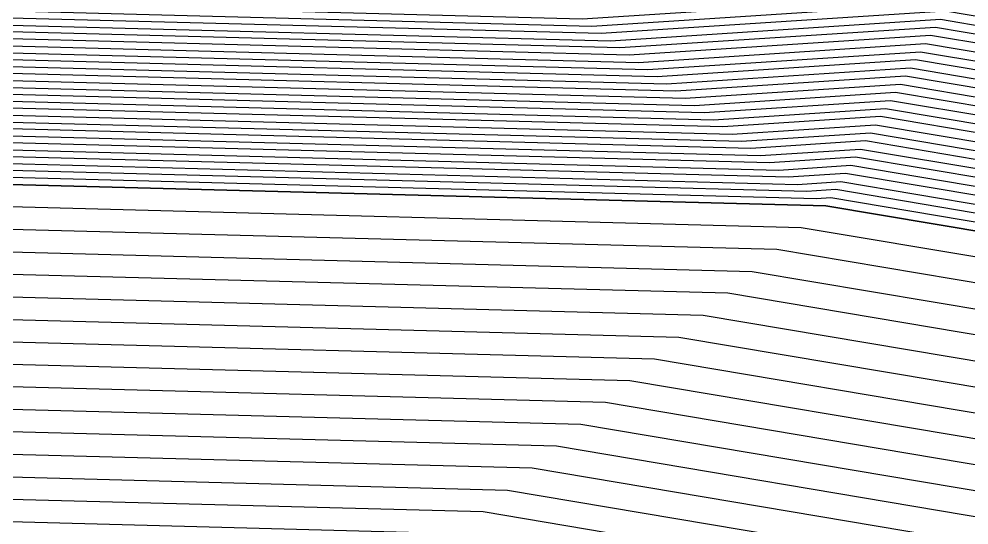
# Model space of a CAD drawing. Extents: x 7084 to 11035, y 13750 to 16729.
# Drawn here: x 8928.15 to 8953.13, y 14683.73 to 14697.04 of the extents above; entities that cross this region are included whole.
import ezdxf

# ---------------------------------------------------------------- set-up
doc = ezdxf.new("R2010")
doc.units = 0
doc.layers.add('Default', color=7, linetype='Continuous')

msp = doc.modelspace()

# ---------------------------------------------------------------- linework, layer by layer
at = {"layer": 'Default'}
for points in [[(9688.501, 14704.326), (9477.865, 14633.375), (9196.278, 14637.809), (9189.637, 14630.988), (9165.869, 14634.836), (9164.296, 14646.38), (8940.356, 14684.072), (8771.848, 14688.507), (8634.38, 14688.507), (8552.343, 14715.113), (8532.07, 14723.159), (8509.898, 14791.893), (8549.808, 14927.143), (8534.287, 15073.48), (8526.423, 15095.168), (8535.292, 15206.029), (8550.671, 15214.075), (8552.978, 15213.937), (8615.06, 15342.536), (8621.332, 15343.501), (8674.546, 15418.887), (8679.21, 15416.635), (8754.344, 15397.044), (8834.937, 15447.415)], [(8939.713, 14683.498), (8771.641, 14687.92), (8634.529, 14687.92), (8552.704, 14714.458), (8530.984, 14723.079), (8508.869, 14791.634), (8548.675, 14926.534), (8533.195, 15072.492), (8524.769, 15095.729), (8533.615, 15206.303), (8550.093, 15214.923), (8552.564, 15214.776), (8614.485, 15343.041)], [(9688.93, 14706.849), (9477.202, 14635.531), (9194.156, 14639.988), (9188.464, 14634.141), (9168.091, 14637.439), (9166.743, 14647.334), (8941.644, 14685.222), (8772.262, 14689.679), (8634.082, 14689.679), (8551.619, 14716.424), (8534.243, 14723.32), (8511.956, 14792.41), (8552.072, 14928.362), (8536.471, 15075.456), (8529.731, 15094.046), (8538.645, 15205.482), (8551.828, 15212.378), (8553.805, 15212.26), (8616.209, 15341.525)], [(9689.788, 14711.896), (9475.878, 14639.842), (9189.914, 14644.346), (9186.119, 14640.448), (9172.537, 14642.646), (9171.638, 14649.243), (8944.218, 14687.522), (8773.09, 14692.025), (8633.485, 14692.025), (8550.173, 14719.045), (8538.588, 14723.643), (8516.071, 14793.445), (8556.602, 14930.798), (8540.84, 15079.409), (8536.346, 15091.802), (8545.353, 15204.387), (8554.141, 15208.984), (8555.459, 15208.905), (8618.506, 15339.503)], [(8619.081, 15338.998), (8555.873, 15208.067), (8554.719, 15208.136), (8547.03, 15204.113), (8538, 15091.241), (8541.932, 15080.397), (8557.734, 14931.407), (8517.1, 14793.704), (8539.675, 14723.723), (8549.811, 14719.7), (8633.336, 14692.611), (8773.297, 14692.611), (8944.861, 14688.096), (9172.862, 14649.72), (9173.648, 14643.948), (9185.532, 14642.024), (9188.853, 14645.435)], [(8619.655, 15338.492), (8556.286, 15207.228), (8555.298, 15207.287), (8548.707, 15203.839), (8539.654, 15090.68), (8543.024, 15081.385), (8558.866, 14932.016), (8518.129, 14793.962), (8540.761, 14723.804), (8549.449, 14720.356), (8633.187, 14693.198), (8773.504, 14693.198), (8945.505, 14688.671), (9174.086, 14650.197), (9174.76, 14645.25), (9184.946, 14643.601), (9187.792, 14646.524), (9475.215, 14641.998), (9690.217, 14714.42)], [(8620.23, 15337.987), (8556.7, 15206.389), (8555.876, 15206.439), (8550.383, 15203.565), (8541.308, 15090.119), (8544.116, 15082.373), (8559.999, 14932.625), (8519.158, 14794.221), (8541.848, 14723.884), (8549.088, 14721.011), (8633.038, 14693.784), (8773.711, 14693.784), (8946.148, 14689.246), (9175.309, 14650.675), (9175.871, 14646.552), (9184.36, 14645.178)], [(9690.646, 14716.943), (9474.553, 14644.154), (9185.671, 14648.703), (9183.773, 14646.754), (9176.982, 14647.854), (9176.533, 14651.152), (8946.792, 14689.821), (8773.918, 14694.37), (8632.889, 14694.37), (8548.726, 14721.666), (8542.934, 14723.965), (8520.187, 14794.48), (8561.131, 14933.234), (8545.209, 15083.362), (8542.962, 15089.558), (8552.06, 15203.291), (8556.454, 15205.59), (8557.113, 15205.551), (8620.804, 15337.481)], [(8621.378, 15336.976), (8557.527, 15204.712), (8557.033, 15204.742), (8553.737, 15203.018), (8544.616, 15088.997), (8546.301, 15084.35), (8562.264, 14933.843), (8521.216, 14794.738), (8544.02, 14724.046), (8548.364, 14722.322), (8632.739, 14694.957), (8774.125, 14694.957), (8947.436, 14690.396), (9177.757, 14651.629), (9178.094, 14649.155), (9183.187, 14648.331), (9184.61, 14649.792), (9474.222, 14645.232), (9690.86, 14718.205)], [(9178.98, 14652.106), (8948.079, 14690.971), (8774.332, 14695.543), (8632.59, 14695.543), (8548.003, 14722.977), (8545.107, 14724.126), (8522.245, 14794.997), (8563.396, 14934.452), (8547.393, 15085.338), (8546.269, 15088.436), (8555.414, 15202.744), (8557.611, 15203.893), (8557.941, 15203.873), (8621.953, 15336.47)], [(8624.653, 15334.548), (8561.008, 15202.713), (8560.86, 15201.925), (8560.762, 15201.63), (8560.442, 15200.965), (8551.35, 15087.314), (8551.079, 15086.699), (8566.99, 14936.679), (8566.99, 14936.113), (8578.355, 14879.288), (8578.65, 14878.402), (8633.203, 14698.833), (8633.769, 14698.02), (8774.696, 14698.02), (8775.878, 14697.233), (8948.628, 14692.687), (8949.76, 14692.761), (9179.335, 14654.119)], [(8625.686, 15333.941), (8562.501, 15203.058), (8562.255, 15201.745), (8562.091, 15201.253), (8561.558, 15200.145), (8552.531, 15087.314), (8552.08, 15086.289), (8567.876, 14937.352), (8567.876, 14936.409), (8579.159, 14879.993), (8579.652, 14878.516), (8633.81, 14700.244), (8634.754, 14698.89), (8774.664, 14698.89), (8776.633, 14697.577), (8948.135, 14693.064), (8950.023, 14693.187)], [(8627.754, 15332.727), (8565.488, 15203.747), (8565.045, 15201.384), (8564.75, 15200.498), (8563.79, 15198.504), (8554.895, 15087.314), (8554.082, 15085.468), (8569.649, 14938.698), (8569.649, 14936.999), (8580.768, 14881.405), (8581.654, 14878.746), (8635.025, 14703.067), (8636.723, 14700.63), (8774.598, 14700.63), (8778.143, 14698.267), (8947.151, 14693.819), (8950.548, 14694.041)], [(8630.339, 15331.209), (8569.222, 15204.609), (8568.533, 15200.933), (8568.073, 15199.554), (8566.58, 15196.452), (8557.849, 15087.314), (8556.585, 15084.442), (8571.864, 14940.38), (8571.864, 14937.738), (8582.778, 14883.169), (8584.157, 14879.033), (8636.543, 14706.596), (8639.185, 14702.804), (8774.516, 14702.804), (8780.03, 14699.128), (8945.92, 14694.763), (8951.204, 14695.107), (9171.663, 14658.001), (9177.062, 14661.102), (9181.543, 14660.987), (9185.908, 14659.149), (9188.665, 14659.034)], [(8633.441, 15329.387), (8573.702, 15205.643), (8572.718, 15200.391), (8572.061, 15198.422), (8569.928, 15193.99), (8561.394, 15087.314), (8559.588, 15083.211), (8574.523, 14942.399), (8574.523, 14938.624), (8585.191, 14885.286), (8587.16, 14879.378), (8638.364, 14710.83), (8642.139, 14705.414), (8774.417, 14705.414), (8782.295, 14700.162), (8944.443, 14695.895), (8951.992, 14696.388), (9167.478, 14660.118)], [(9689.144, 14708.111), (9476.871, 14636.608), (9193.096, 14641.077), (9187.878, 14635.718), (9169.203, 14638.741), (9167.967, 14647.811), (8942.287, 14685.797), (8772.469, 14690.266), (8633.932, 14690.266), (8551.258, 14717.079), (8535.329, 14723.401), (8512.985, 14792.669), (8553.205, 14928.971), (8537.564, 15076.445), (8531.384, 15093.485), (8540.322, 15205.208), (8552.406, 15211.53), (8554.218, 15211.421)], [(9689.359, 14709.373), (9476.54, 14637.686), (9192.035, 14642.167), (9187.291, 14637.294), (9170.314, 14640.043), (9169.191, 14648.288), (8942.931, 14686.372), (8772.676, 14690.852), (8633.783, 14690.852), (8550.896, 14717.735), (8536.416, 14723.481), (8514.014, 14792.928), (8554.337, 14929.58), (8538.656, 15077.433), (8533.038, 15092.924), (8541.999, 15204.934), (8552.984, 15210.681), (8554.632, 15210.583)], [(9689.573, 14710.634), (9476.209, 14638.764), (9190.974, 14643.256), (9186.705, 14638.871), (9171.426, 14641.345), (9170.414, 14648.766), (8943.574, 14686.947), (8772.883, 14691.439), (8633.634, 14691.439), (8550.534, 14718.39), (8537.502, 14723.562), (8515.042, 14793.186), (8555.469, 14930.189), (8539.748, 15078.421), (8534.692, 15092.363), (8543.676, 15204.66), (8553.563, 15209.833), (8555.046, 15209.744)], [(9676.938, 14735.529), (9478.151, 14668.57), (9470.356, 14662.21), (9460.099, 14659.543), (9194.352, 14663.728), (9189.429, 14663.933), (9181.633, 14667.216), (9173.632, 14667.421), (9163.99, 14661.882), (8952.649, 14697.454), (8943.212, 14696.839), (8784.182, 14701.024), (8774.335, 14707.588), (8644.601, 14707.588), (8639.883, 14714.358), (8589.663, 14879.665), (8587.201, 14887.05), (8576.739, 14939.363), (8576.739, 14944.081), (8562.091, 15082.186), (8564.348, 15087.314), (8572.718, 15191.939), (8575.385, 15197.478)], [(9691.289, 14720.728), (9473.559, 14647.387), (9182.489, 14651.971), (9182.014, 14651.484), (9180.316, 14651.759), (9180.204, 14652.583), (8948.723, 14691.546), (8774.539, 14696.129), (8632.441, 14696.129), (8547.641, 14723.632), (8546.193, 14724.207), (8523.274, 14795.256), (8564.528, 14935.061), (8548.485, 15086.326), (8547.923, 15087.875)], [(9678.686, 14733.905), (9477.561, 14666.157), (9470.7, 14660.561), (9461.674, 14658.214), (9192.801, 14662.448), (9188.468, 14662.629), (9181.608, 14665.517), (9174.568, 14665.698), (9166.083, 14660.823), (8952.255, 14696.814), (8943.95, 14696.273), (8783.05, 14700.507), (8774.385, 14706.284), (8643.124, 14706.284), (8638.972, 14712.241), (8588.161, 14879.493), (8585.995, 14885.992), (8575.409, 14938.92), (8575.409, 14943.072)], [(9679.269, 14733.363), (9477.364, 14665.353), (9470.815, 14660.011), (9462.199, 14657.771), (9192.284, 14662.021), (9188.148, 14662.194), (9181.6, 14664.951), (9174.88, 14665.123), (9166.78, 14660.47), (8952.123, 14696.601), (8944.197, 14696.084), (8782.673, 14700.334), (8774.401, 14705.849), (8642.631, 14705.849), (8638.668, 14711.535), (8587.66, 14879.435), (8585.593, 14885.639), (8574.966, 14938.772)], [(9676.356, 14736.071), (9478.348, 14669.374), (9470.241, 14662.76), (9459.573, 14659.986), (9194.869, 14664.155), (9189.749, 14664.368), (9181.641, 14667.782), (9173.32, 14667.995), (9163.293, 14662.235), (8952.78, 14697.668), (8942.966, 14697.028), (8784.56, 14701.196)], [(9677.521, 14734.988), (9477.954, 14667.765), (9470.471, 14661.66), (9460.624, 14659.1), (9193.835, 14663.302), (9189.108, 14663.498), (9181.625, 14666.649), (9173.944, 14666.846), (9164.688, 14661.529), (8952.517, 14697.241), (8943.458, 14696.65), (8783.805, 14700.851)], [(8783.427, 14700.679), (8943.704, 14696.461), (8952.386, 14697.028), (9165.385, 14661.176), (9174.256, 14666.272), (9181.617, 14666.083), (9188.788, 14663.064), (9193.318, 14662.875), (9461.149, 14658.657), (9470.586, 14661.111), (9477.758, 14666.961), (9678.103, 14734.446)], [(8781.918, 14699.99), (8944.689, 14695.706), (8951.861, 14696.174), (9168.175, 14659.765), (9175.503, 14663.974), (9181.584, 14663.818), (9187.508, 14661.324), (9191.25, 14661.168), (9463.25, 14656.885), (9471.045, 14658.911), (9476.97, 14663.745), (9680.434, 14732.28)], [(9681.016, 14731.738), (9476.773, 14662.94), (9471.16, 14658.362), (9463.775, 14656.441), (9190.733, 14660.741), (9187.188, 14660.889), (9181.576, 14663.252), (9175.815, 14663.4), (9168.873, 14659.412), (8951.73, 14695.961), (8944.935, 14695.518), (8781.54, 14699.818)], [(8781.163, 14699.645), (8945.181, 14695.329), (8951.598, 14695.747), (9169.57, 14659.059), (9176.127, 14662.826), (9181.567, 14662.686), (9186.868, 14660.454), (9190.216, 14660.315), (9464.3, 14655.998), (9471.275, 14657.812), (9476.576, 14662.136), (9681.599, 14731.197)], [(9682.182, 14730.655), (9476.379, 14661.332), (9471.39, 14657.262), (9464.825, 14655.555), (9189.699, 14659.888), (9186.548, 14660.019), (9181.559, 14662.12), (9176.439, 14662.251), (9170.268, 14658.706), (8951.467, 14695.534), (8945.427, 14695.14), (8780.785, 14699.473)], [(8780.408, 14699.301), (8945.674, 14694.952), (8951.336, 14695.321), (9170.965, 14658.353), (9176.75, 14661.677), (9181.551, 14661.554), (9186.228, 14659.584), (9189.182, 14659.461), (9465.35, 14655.112), (9471.505, 14656.712), (9476.182, 14660.528), (9682.764, 14730.114)], [(8638.693, 14702.37), (8774.532, 14702.37), (8779.653, 14698.956), (8946.166, 14694.574), (8951.073, 14694.894), (9172.36, 14657.648), (9177.374, 14660.528), (9181.534, 14660.421), (9185.588, 14658.714), (9188.148, 14658.608), (9466.401, 14654.226), (9471.734, 14655.613), (9475.788, 14658.92), (9683.93, 14729.03)], [(8779.275, 14698.784), (8946.412, 14694.385), (8950.942, 14694.681), (9173.058, 14657.295), (9177.686, 14659.954), (9181.526, 14659.855), (9185.268, 14658.28), (9187.631, 14658.181), (9466.926, 14653.783), (9471.849, 14655.063), (9475.591, 14658.115), (9684.512, 14728.489)], [(9685.095, 14727.947), (9475.394, 14657.311), (9471.964, 14654.513), (9467.451, 14653.34), (9187.114, 14657.754), (9184.948, 14657.845), (9181.518, 14659.289), (9177.998, 14659.379), (9173.755, 14656.942), (8950.811, 14694.467), (8946.658, 14694.197), (8778.898, 14698.611)], [(8778.52, 14698.439), (8946.905, 14694.008), (8950.679, 14694.254), (9174.453, 14656.589), (9178.31, 14658.805), (9181.51, 14658.723), (9184.628, 14657.41), (9186.597, 14657.328), (9467.976, 14652.896), (9472.079, 14653.963), (9475.197, 14656.507), (9685.677, 14727.406)], [(8950.548, 14694.041), (9175.15, 14656.236), (9178.621, 14658.23), (9181.502, 14658.156), (9184.308, 14656.975), (9186.081, 14656.901), (9468.501, 14652.453), (9472.194, 14653.413), (9475, 14655.703), (9686.26, 14726.864)], [(9686.843, 14726.322), (9474.803, 14654.899), (9472.309, 14652.864), (9469.027, 14652.01), (9185.564, 14656.474), (9183.988, 14656.54), (9181.493, 14657.59), (9178.933, 14657.656), (9175.848, 14655.883), (8950.417, 14693.827), (8947.397, 14693.63), (8777.765, 14698.094)], [(8777.388, 14697.922), (8947.643, 14693.442), (8950.285, 14693.614), (9176.545, 14655.531), (9179.245, 14657.081), (9181.485, 14657.024), (9183.668, 14656.105), (9185.047, 14656.048), (9469.552, 14651.567), (9472.424, 14652.314), (9474.606, 14654.095), (9687.425, 14725.781)], [(9688.008, 14725.239), (9474.41, 14653.29), (9472.539, 14651.764), (9470.077, 14651.124), (9184.53, 14655.621), (9183.348, 14655.67), (9181.477, 14656.458), (9179.557, 14656.507), (9177.243, 14655.178), (8950.154, 14693.401), (8947.889, 14693.253), (8777.011, 14697.75)], [(8950.023, 14693.187), (9177.94, 14654.825), (9179.869, 14655.933), (9181.469, 14655.892), (9183.028, 14655.235), (9184.013, 14655.194), (9470.602, 14650.681), (9472.653, 14651.214), (9474.213, 14652.486), (9688.59, 14724.698)], [(8632.292, 14696.716), (8774.746, 14696.716), (8949.366, 14692.121), (8774.746, 14696.716), (8632.292, 14696.716), (8547.28, 14724.287)], [(9689.173, 14724.156), (9474.016, 14651.682), (9472.768, 14650.664), (9471.127, 14650.238), (9183.496, 14654.767), (9182.708, 14654.8), (9181.461, 14655.325), (9180.181, 14655.358), (9178.638, 14654.472), (8949.891, 14692.974), (8948.382, 14692.875), (8776.256, 14697.405)], [(8533.156, 14723.24), (8551.981, 14715.769), (8634.231, 14689.093), (8772.055, 14689.093), (8941, 14684.647), (9165.519, 14646.857), (9166.98, 14636.138), (9189.05, 14632.565), (9195.217, 14638.899), (9477.534, 14634.453), (9688.715, 14705.588)], [(9690.338, 14723.073), (9473.622, 14650.074), (9472.998, 14649.565), (9472.178, 14649.352), (9182.462, 14653.914), (9182.068, 14653.93), (9181.444, 14654.193), (9180.804, 14654.209), (9180.033, 14653.766), (8949.629, 14692.547), (8948.874, 14692.498), (8775.501, 14697.06)], [(9690.921, 14722.531), (9473.425, 14649.269), (9473.113, 14649.015), (9472.703, 14648.908), (9181.945, 14653.487), (9181.748, 14653.496), (9181.436, 14653.627), (9181.116, 14653.635), (9180.73, 14653.413), (8949.498, 14692.334), (8949.12, 14692.309), (8775.123, 14696.888)], [(9691.504, 14721.99), (9473.228, 14648.465), (9181.428, 14653.061), (8949.366, 14692.121), (9181.428, 14653.061)]]:
    msp.add_lwpolyline(points, dxfattribs=at)

doc.saveas('drawing.dxf')
